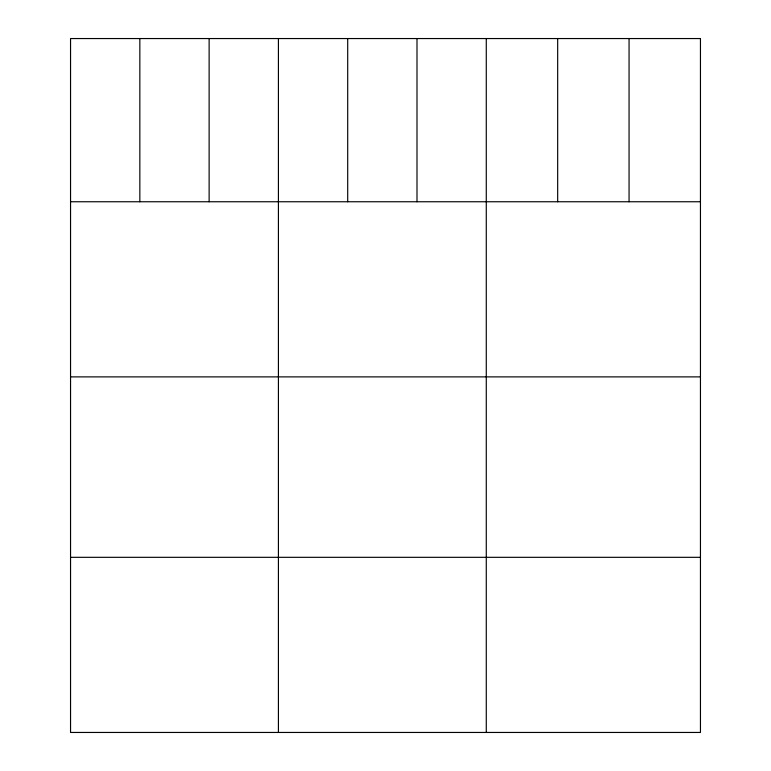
<?xml version="1.0" encoding="UTF-8"?>
<svg xmlns="http://www.w3.org/2000/svg" width="771" height="771" viewBox="0 0 771 771"><rect width="100%" height="100%" fill="white"/><g stroke="black" fill="none" stroke-linecap="round" stroke-linejoin="round"><path stroke-width="1.16" d="M70.547 201.751L700.453 201.751M70.547 376.884L700.453 376.884M70.547 557.317L700.453 557.317M629.059 38.55L629.059 201.751M557.674 38.55L557.674 201.751M486.279 38.55L486.279 732.45M416.995 38.55L416.995 201.751M347.702 38.55L347.702 201.751M278.418 38.55L278.418 732.45M209.124 38.55L209.124 201.751M139.84 38.55L139.84 201.751M700.453 38.55L70.547 38.55L70.547 732.45L700.453 732.45L700.453 38.55"/></g></svg>
